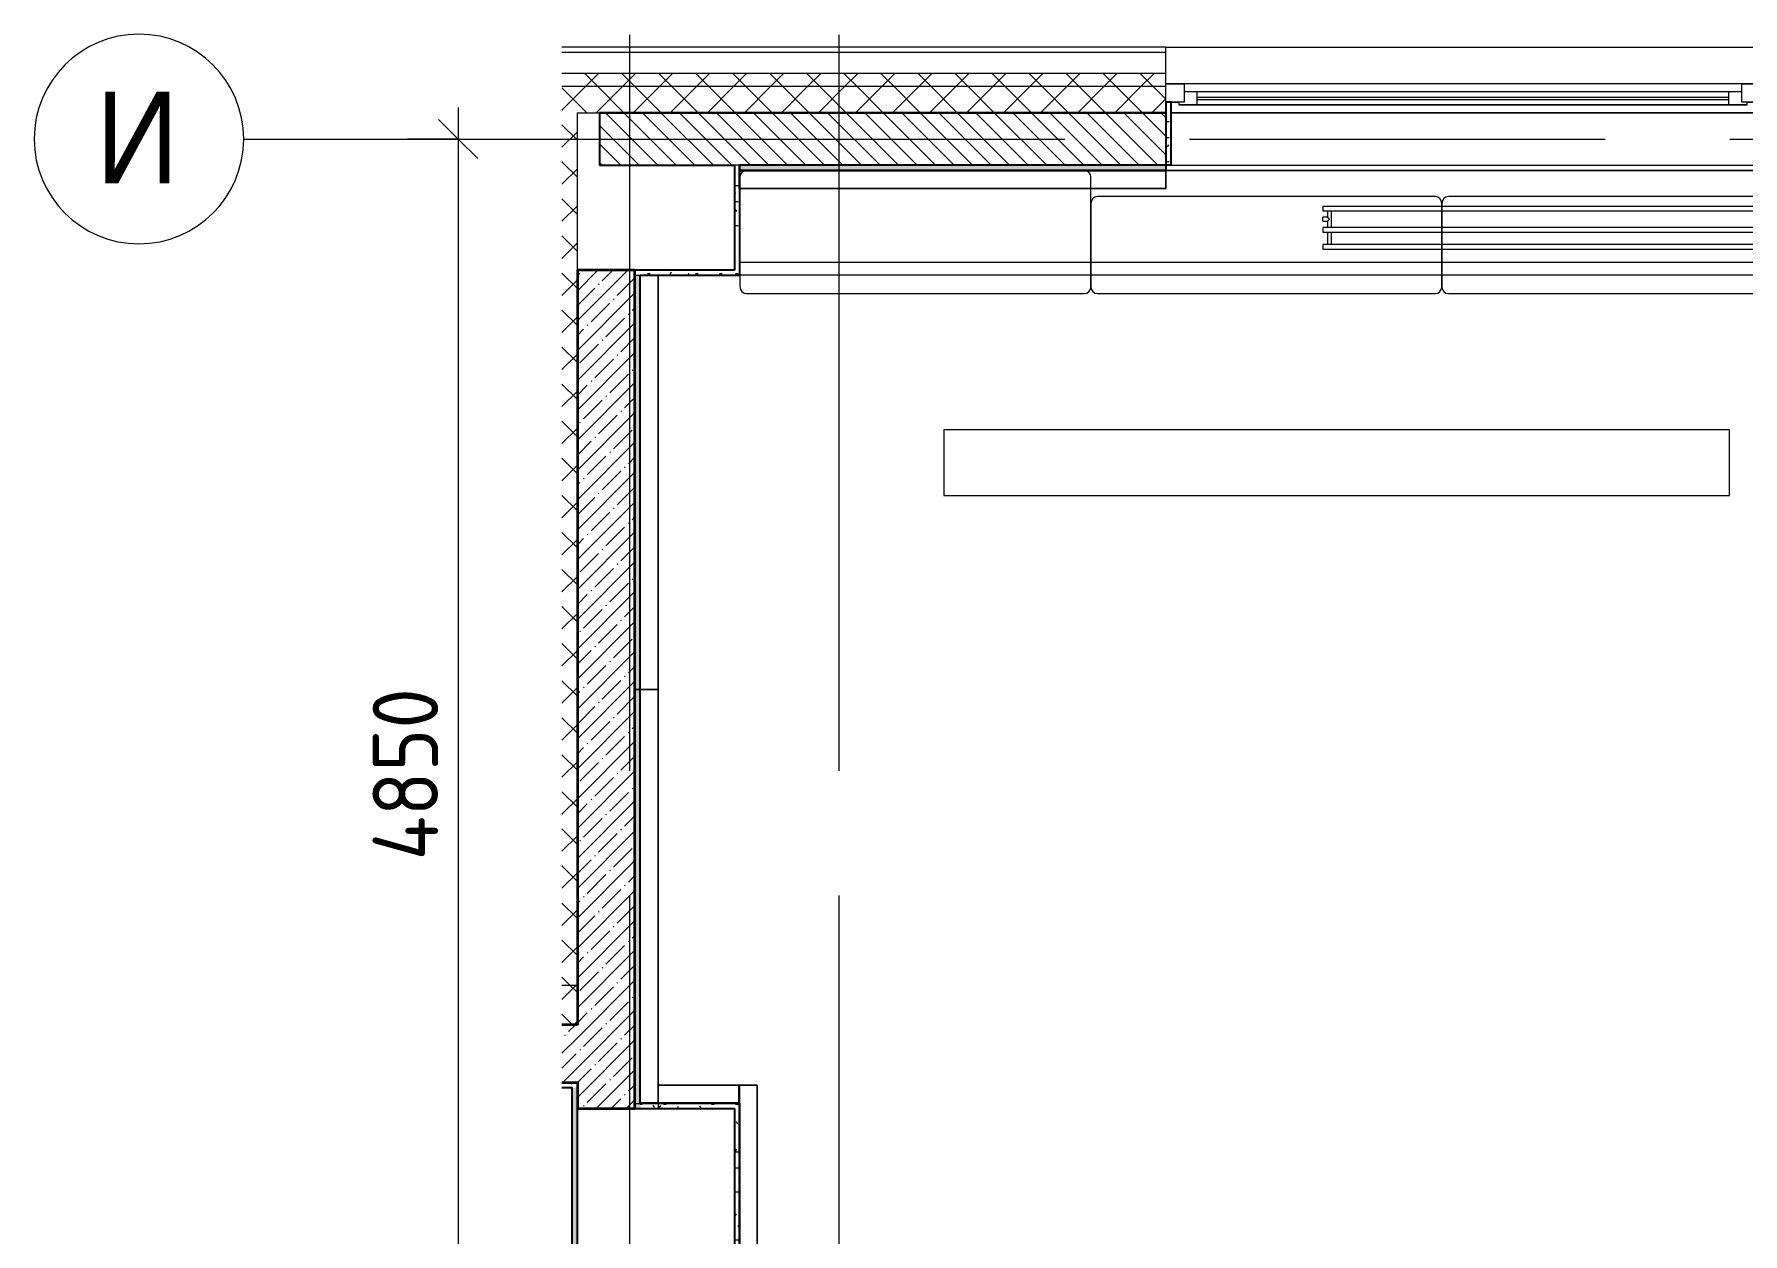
# Model space of a CAD drawing. Header units: millimetres. Extents: x 855 to 80408, y -1987 to 27400.
# Drawn here: x 9448 to 15972, y 22822 to 27400 of the extents above; entities that cross this region are included whole.
import ezdxf

# ---------------------------------------------------------------- set-up
doc = ezdxf.new("R2010")
doc.units = ezdxf.units.MM
doc.linetypes.add('Осевая', pattern=[3175, 635, -476.25, 1587.5, -476.25])
for name, color, linetype, lineweight in [('A-ANNO-DIMS', 7, 'Continuous', 9), ('A-ANNO-DIMS-100', 7, 'Continuous', 9), ('A-GLAZ', 7, 'Continuous', 9), ('A-GLAZ-1', 7, 'Continuous', 13), ('A-WALL', 7, 'Continuous', 9), ('I-WALL', 7, 'Continuous', 9), ('M-EQPM', 7, 'Continuous', 9), ('Оси', 7, 'Continuous', 9), ('Оси-1', 7, 'Continuous', 20), ('Оси-2', 7, 'Осевая', 9)]:
    doc.layers.add(name, color=color, linetype=linetype, lineweight=lineweight)
for name, color, linetype, lineweight, true_color in [('A-WALL-1', 7, 'Continuous', 25, 0x3c3c3c), ('A-WALL-2', 7, 'Continuous', 35, 0x3c3c3c), ('A-WALL-3', 7, 'Continuous', 13, 0x3c3c3c), ('A-WALL-FNSH-1', 7, 'Continuous', 9, 0x3c3c3c), ('A-WALL-FNSH-2', 7, 'Continuous', 13, 0x3c3c3c), ('I-FURN-1', 7, 'Continuous', 9, 0xf0f0f0)]:
    doc.layers.add(name, color=color, linetype=linetype, lineweight=lineweight, true_color=true_color)
doc.styles.add('Arial', font='arial.ttf', dxfattribs={"width": 0.9, "height": 350})
doc.styles.add('ISOCPEUR_1', font='isocpeur.ttf', dxfattribs={"width": 0.9, "height": 250})
doc.dimstyles.new('ISO-2_5_0_9К_БОЛЬШОЙ', dxfattribs={"dimscale": 304.8, "dimtxt": 248.995294, "dimasz": 0.492126, "dimexe": 0.393701, "dimexo": 0.984252, "dimgap": 0, "dimtad": 1, "dimdec": 0, "dimrnd": 10, "dimzin": 0, "dimdsep": 46, "dimtxsty": 'ISOCPEUR_1', "dimblk1": 'OBLIQUE', "dimblk2": 'OBLIQUE', "dimsah": 1, "dimcen": 0.09, "dimdle": 0.393701, "dimazin": 0, "dimtfac": 1, "dimtdec": 4, "dimtix": 1, "dimtmove": 0, "dimatfit": 3, "dimfxl": 1, "dimtvp": 1, "dimtolj": 1, "dimtzin": 0, "dimarcsym": 2})
pattern_1 = [(45, (-30638.255, 0), (-57.02463, 57.02463), []), (45, (-30581.23, 0), (-57.02463, 57.02463), [100.806, -20.161, 3.353, -16.808])]
pattern_2 = [(45, (-30638.25, 0), (-70.71068, 70.71068), []), (135, (-30638.25, 0), (-70.71068, -70.71068), [])]
pattern_3 = [(0, (-30638.255, 0), (121.92, 30.48), [10.058, -81.382, 10.058, -81.382, -487.68]), (0, (-30638.255, 0), (121.92, 30.48), [-182.88, 10.058, -172.822, 10.058, -81.382, -213.36]), (0, (-30638.255, 0), (121.92, 30.48), [-457.2, 10.058, -50.902, 10.058, -142.342]), (120, (-30592.535, 15.24), (-87.356454, 90.345817), [10.058, -81.382, 10.058, -81.382, -487.68]), (120, (-30592.535, 15.24), (-87.356454, 90.345817), [-182.88, 10.058, -172.822, 10.058, -81.382, -213.36]), (120, (-30592.535, 15.24), (-87.356454, 90.345817), [-457.2, 10.058, -50.902, 10.058, -142.342]), (240, (-30577.295, 76.2), (-34.563546, -120.825817), [10.058, -81.382, 10.058, -81.382, -487.68]), (240, (-30577.295, 76.2), (-34.563546, -120.825817), [-182.88, 10.058, -172.822, 10.058, -81.382, -213.36]), (240, (-30577.295, 76.2), (-34.563546, -120.825817), [-457.2, 10.058, -50.902, 10.058, -142.342])]

# ---------------------------------------------------------------- blocks, each defined once
blk = doc.blocks.new('120_Окно_СКБ_2Ст - 120_Окно_СКБ_2Ст 3100х2500 _мал_створка слева_ 2-19089248-План разверток пом_ 2_19_1_ Этаж 2')
at = {"layer": 'A-GLAZ'}
for p, q in [((1550, -5), (-1550, -5)), ((-1430, -55), (600, -55)), ((600, -65), (-1430, -65)), ((770, -55), (1430, -55)), ((1430, -65), (770, -65)), ((-1530, -75), (-1500, -75)), ((670, -75), (700, -75)), ((1500, -75), (1530, -75))]:
    blk.add_line(p, q, dxfattribs=at)
at = {"layer": 'A-GLAZ-1'}
for p, q in [((-1550, -75), (-1550, -5)), ((-1550, -5), (-1480, -5)), ((-1480, -5), (-1480, -75)), ((650, -35), (-1480, -35)), ((-1480, -35), (-1480, -75)), ((-1430, -85), (-1430, -35)), ((600, -85), (600, -35)), ((650, -75), (650, -5)), ((650, -5), (720, -5)), ((650, -75), (650, -35)), ((720, -5), (720, -75)), ((1480, -35), (720, -35)), ((720, -35), (720, -75)), ((770, -85), (770, -35)), ((1430, -85), (1430, -35)), ((1480, -75), (1480, -5)), ((1480, -5), (1550, -5)), ((1480, -75), (1480, -35)), ((1550, -5), (1550, -75)), ((-1480, -75), (-1550, -75)), ((-1480, -75), (-1500, -75)), ((-1500, -75), (-1500, -85)), ((-1500, -85), (670, -85)), ((670, -85), (-1500, -85)), ((720, -75), (650, -75)), ((670, -75), (650, -75)), ((670, -85), (670, -75)), ((720, -75), (700, -75)), ((700, -75), (700, -85)), ((700, -85), (1500, -85)), ((1500, -85), (700, -85)), ((1550, -75), (1480, -75)), ((1500, -75), (1480, -75)), ((1500, -85), (1500, -75))]:
    blk.add_line(p, q, dxfattribs=at)
blk = doc.blocks.new('Стол базовый прямоугольный - 5_8-26349451-План разверток пом_ 2_19_1_ Этаж 2')
at = {"layer": 'I-FURN-1'}
for p, q in [((1500, 125), (-1500, 125)), ((-1500, 125), (-1500, -125)), ((1500, -125), (1500, 125)), ((-1500, -125), (1500, -125))]:
    blk.add_line(p, q, dxfattribs=at)
blk = doc.blocks.new('radiator_prado_classic_z_tip_30_po exemplyaru - Classic Z Тип 30-500-30677905-План разверток пом_ 2_19_1_ Этаж 2')
at = {"layer": 'M-EQPM'}
for p, q in [((0, 228), (0, 210)), ((1800, 228), (0, 228)), ((0, 210), (1800, 210)), ((17.5, 210), (17.5, 164)), ((32.5, 164), (32.5, 210)), ((1767.5, 210), (1767.5, 164)), ((1782.5, 164), (1782.5, 210)), ((1800, 210), (1800, 228)), ((1800, 164), (0, 164)), ((0, 164), (0, 146)), ((0, 146), (1800, 146)), ((17.5, 146), (17.5, 121.5)), ((32.5, 82), (32.5, 146)), ((1767.5, 146), (1767.5, 82)), ((1782.5, 121.5), (1782.5, 146)), ((1800, 146), (1800, 164)), ((17.5, 121.5), (0, 121.5)), ((17.5, 121.5), (0, 121.5)), ((0, 121.5), (0, 121.2)), ((0, 106.5), (0, 121.5)), ((0, 121.2), (0, 121.2)), ((0, 106.8), (0, 106.5)), ((0, 106.8), (0, 106.8)), ((0, 106.5), (17.5, 106.5)), ((0, 106.5), (17.5, 106.5)), ((1800, 82), (0, 82)), ((0, 82), (0, 64)), ((17.5, 106.5), (17.5, 82)), ((1800, 121.5), (1782.5, 121.5)), ((1800, 121.5), (1782.5, 121.5)), ((1782.5, 82), (1782.5, 106.5)), ((1782.5, 106.5), (1800, 106.5)), ((1782.5, 106.5), (1800, 106.5)), ((1800, 121.5), (1800, 106.5)), ((1800, 121.2), (1800, 121.5)), ((1800, 121.5), (1800, 121.2)), ((1800, 121.2), (1800, 121.5)), ((1800, 106.5), (1800, 106.8)), ((1800, 106.8), (1800, 106.5)), ((1800, 106.5), (1800, 106.8)), ((1800, 64), (1800, 82)), ((1800, 64), (0, 64))]:
    blk.add_line(p, q, dxfattribs=at)
for points, knots in [([(25, 114), (24.5, 114.5), (23.6, 115.4), (22.4, 116.6), (21.6, 117.4), (21.1, 117.9), (20.8, 118.2), (20.5, 118.5), (20.2, 118.8), (19.8, 119.1), (19.6, 119.4), (19.3, 119.7), (19, 120), (18.7, 120.3), (18.5, 120.5), (18.3, 120.7), (18.1, 120.9), (17.9, 121.1), (17.8, 121.2), (17.7, 121.3), (17.5, 121.5), (17.5, 121.5), (17.5, 121.5)], [0, 0, 0, 0, 0.142857, 0.285714, 0.357143, 0.392857, 0.428571, 0.464286, 0.5, 0.535714, 0.571429, 0.607143, 0.642857, 0.678571, 0.714286, 0.75, 0.785714, 0.821429, 0.857143, 0.892857, 0.928571, 1, 1, 1, 1]), ([(17.5, 106.5), (17.5, 106.5), (17.5, 106.5), (17.7, 106.7), (17.8, 106.8), (17.9, 106.9), (18.1, 107.1), (18.3, 107.3), (18.5, 107.5), (18.7, 107.7), (19, 108), (19.3, 108.3), (19.6, 108.6), (19.8, 108.9), (20.3, 109.3), (20.7, 109.7), (21.1, 110.1), (21.6, 110.6), (22.4, 111.4), (23.6, 112.6), (24.5, 113.5), (25, 114)], [0, 0, 0, 0, 0.071429, 0.107143, 0.142857, 0.178571, 0.214286, 0.25, 0.285714, 0.321429, 0.357143, 0.392857, 0.428571, 0.464286, 0.5, 0.571429, 0.607143, 0.642857, 0.714286, 0.857143, 1, 1, 1, 1]), ([(1775, 114), (1775.5, 114.5), (1776.4, 115.4), (1777.6, 116.6), (1778.4, 117.4), (1778.9, 117.9), (1779.2, 118.2), (1779.5, 118.5), (1779.8, 118.8), (1780.1, 119.2), (1780.4, 119.4), (1780.7, 119.7), (1781, 120), (1781.3, 120.3), (1781.5, 120.5), (1781.7, 120.7), (1781.9, 120.9), (1782.1, 121.1), (1782.2, 121.2), (1782.3, 121.3), (1782.5, 121.5), (1782.5, 121.5), (1782.5, 121.5)], [0, 0, 0, 0, 0.142857, 0.285714, 0.357143, 0.392857, 0.428571, 0.464286, 0.5, 0.535714, 0.571429, 0.607143, 0.642857, 0.678571, 0.714286, 0.75, 0.785714, 0.821429, 0.857143, 0.892857, 0.928571, 1, 1, 1, 1]), ([(1782.5, 106.5), (1782.5, 106.5), (1782.5, 106.5), (1782.3, 106.7), (1782.2, 106.8), (1782.1, 106.9), (1781.9, 107.1), (1781.7, 107.3), (1781.5, 107.5), (1781.3, 107.7), (1781, 108), (1780.7, 108.3), (1780.4, 108.6), (1780.1, 108.8), (1779.7, 109.3), (1779.3, 109.7), (1778.9, 110.1), (1778.4, 110.6), (1777.6, 111.4), (1776.4, 112.6), (1775.5, 113.5), (1775, 114)], [0, 0, 0, 0, 0.071429, 0.107143, 0.142857, 0.178571, 0.214286, 0.25, 0.285714, 0.321429, 0.357143, 0.392857, 0.428571, 0.464286, 0.5, 0.571429, 0.607143, 0.642857, 0.714286, 0.857143, 1, 1, 1, 1])]:
    blk.add_open_spline(points, degree=3, knots=knots, dxfattribs=at)
blk = doc.blocks.new('Мат 1340х400х800_h_ - 1372 x 1905mm - Double-31169346-План разверток пом_ 2_19_1_ Этаж 2')
at = {"layer": 'I-FURN-1'}
for p, q in [((-458.7, 925.9), (-458.7, 882.3)), ((881.3, 882.3), (881.3, 925.9)), ((-458.7, 882.3), (-458.7, 506.7)), ((881.3, 506.7), (881.3, 882.3)), ((-433.3, 481.3), (855.9, 481.3))]:
    blk.add_line(p, q, dxfattribs=at)
for centre, start, end in [((-433.3, 925.9), 90.00021, 180), ((855.9, 925.9), 0, 89.99979), ((-433.3, 506.7), 180, 270), ((855.9, 506.7), 270, 360)]:
    blk.add_arc(centre, 25.4, start, end, dxfattribs=at)
blk = doc.blocks.new('Мат 1340х300х800_h_ около окна - 1372 x 1905mm - Double-31170368-План разверток пом_ 2_19_1_ Этаж 2')
at = {"layer": 'I-FURN-1'}
for p, q in [((855.9, 851.3), (-433.3, 851.3)), ((-458.7, 825.9), (-458.7, 506.7)), ((881.3, 506.7), (881.3, 825.9)), ((-433.3, 481.3), (855.9, 481.3))]:
    blk.add_line(p, q, dxfattribs=at)
for centre, start, end in [((-433.3, 825.9), 90, 180), ((855.9, 825.9), 0, 90), ((-433.3, 506.7), 180, 270), ((855.9, 506.7), 270, 360)]:
    blk.add_arc(centre, 25.4, start, end, dxfattribs=at)
blk = doc.blocks.new('Мат в спортивном зале - Т3-31174191-План разверток пом_ 2_19_1_ Этаж 2')
at = {"layer": 'I-FURN-1'}
for p, q in [((-698.7, 925.9), (-698.7, 906.7)), ((881.3, 906.7), (881.3, 925.9)), ((881.3, 909.3), (-698.7, 909.3)), ((-698.7, 909.3), (-698.7, 839.3)), ((881.3, 839.3), (881.3, 909.3)), ((881.3, 908), (881.3, 839.3)), ((-698.7, 839.3), (881.3, 839.3)), ((-628.7, 839.3), (-697.7, 839.3)), ((881.3, 839.3), (-628.7, 839.3))]:
    blk.add_line(p, q, dxfattribs=at)
blk = doc.blocks.new('Мат в спортивном зале - Т3-V10-План разверток пом_ 2_19_1_ Этаж 2')
at = {"layer": 'I-FURN-1'}
for p, q in [((-698.7, 925.9), (-698.7, 906.7)), ((881.3, 906.7), (881.3, 925.9)), ((881.3, 909.3), (-698.7, 909.3)), ((-698.7, 909.3), (-698.7, 839.3)), ((-698.7, 839.3), (-698.7, 908)), ((881.3, 839.3), (881.3, 909.3)), ((881.3, 908), (881.3, 839.3)), ((-698.7, 839.3), (881.3, 839.3)), ((881.3, 839.3), (-698.7, 839.3))]:
    blk.add_line(p, q, dxfattribs=at)
blk = doc.blocks.new('Мат в спортивном зале - Т7-31175716-План разверток пом_ 2_19_1_ Этаж 2')
at = {"layer": 'I-FURN-1'}
for p, q in [((571.3, 925.9), (571.3, 906.7)), ((881.3, 906.7), (881.3, 925.9)), ((881.3, 909.3), (571.3, 909.3)), ((571.3, 909.3), (571.3, 839.3)), ((571.3, 839.3), (571.3, 908.3)), ((881.3, 839.3), (881.3, 909.3)), ((881.3, 908.3), (881.3, 839.3)), ((571.3, 839.3), (881.3, 839.3)), ((573.9, 839.3), (571.3, 839.3)), ((881.3, 839.3), (573.9, 839.3))]:
    blk.add_line(p, q, dxfattribs=at)
blk = doc.blocks.new('Мат в спортивном зале - Т6-V20-План разверток пом_ 2_19_1_ Этаж 2')
at = {"layer": 'I-FURN-1'}
for p, q in [((101.3, 925.9), (101.3, 906.7)), ((881.3, 906.7), (881.3, 925.9)), ((881.3, 909.3), (101.3, 909.3)), ((101.3, 909.3), (101.3, 839.3)), ((101.3, 839.3), (101.3, 909.3)), ((101.3, 909.3), (103.3, 909.3)), ((103.3, 909.3), (172.3, 909.3)), ((812.3, 909.3), (881.3, 909.3)), ((881.3, 839.3), (881.3, 909.3)), ((881.3, 909.3), (881.3, 906.7)), ((881.3, 906.7), (881.3, 839.3)), ((101.3, 839.3), (881.3, 839.3)), ((881.3, 839.3), (101.3, 839.3))]:
    blk.add_line(p, q, dxfattribs=at)
blk = doc.blocks.new('Мат в спортивном зале - Т10-31176884-План разверток пом_ 2_19_1_ Этаж 2')
at = {"layer": 'I-FURN-1'}
for p, q in [((-748.7, 925.9), (-748.7, 906.7)), ((881.3, 906.7), (881.3, 925.9)), ((881.3, 909.3), (-748.7, 909.3)), ((-748.7, 909.3), (-748.7, 839.3)), ((881.3, 839.3), (881.3, 909.3)), ((881.3, 908.4), (881.3, 839.3)), ((-748.7, 839.3), (881.3, 839.3)), ((881.3, 839.3), (-745.7, 839.3))]:
    blk.add_line(p, q, dxfattribs=at)
blk = doc.blocks.new('Ось сетки - D8-29747960-План разверток пом_ 2_19_1_ Этаж 2')
at = {"layer": 'Оси-1'}
for start, end in [(360, 180), (180, 360)]:
    blk.add_arc((0, 0), 4, start, end, dxfattribs=at)
blk = doc.blocks.new('DIMBLOCK1-План разверток пом_ 2_19_1_ Этаж 2')
at = {"layer": 'A-ANNO-DIMS-100'}
for p, q in [((11066.8, 27120), (11066.8, 22150)), ((10872.9, 27000), (11186.8, 27000)), ((11066.8, 27000), (10872.9, 27000)), ((10872.9, 22150), (11186.8, 22150)), ((11066.8, 22150), (10872.9, 22150))]:
    blk.add_line(p, q, dxfattribs=at)
at = {"layer": 'A-ANNO-DIMS-100', "lineweight": 20}
for p, q in [((11066.8, 27000), (10991.8, 27075)), ((11066.8, 27000), (11141.8, 26925)), ((11066.8, 22150), (10991.8, 22225)), ((11066.8, 22150), (11141.8, 22075))]:
    blk.add_line(p, q, dxfattribs=at)
at = {"layer": 'A-ANNO-DIMS-100', "color": 0, "insert": (10740.2, 24247), "char_height": 250, "width": 787.208, "attachment_point": 1, "rotation": 90, "line_spacing_factor": 1.149209, "style": 'ISOCPEUR_1'}
blk.add_mtext('4850', dxfattribs=at)
blk = doc.blocks.new('_Oblique')
at = {"color": 0, "linetype": 'ByBlock', "lineweight": -2}
blk.add_line((-0.5, -0.5), (0.5, 0.5), dxfattribs=at)

msp = doc.modelspace()

# ---------------------------------------------------------------- hatches: boundary and pattern name
at = {"layer": 'A-WALL'}
h = msp.add_hatch(dxfattribs=at)
h.set_pattern_fill('FP_6', color=256, style=0, pattern_type=2)
h.set_pattern_definition(pattern_2)
h.paths.add_polyline_path([(34621.7, 27200), (34621.7, 27250), (33541.7, 27250), (33541.7, 27200), (34316.9, 27200)])
h.paths.add_polyline_path([(35521.7, 27200), (36196.7, 27200), (36196.7, 27250), (35521.7, 27250)])
h.paths.add_polyline_path([(30401.7, 27200), (30401.7, 27250), (29221.7, 27250), (29221.7, 27200), (30116.9, 27200)])
h.paths.add_polyline_path([(26521.7, 27200), (26521.7, 27250), (25271.6, 27250), (25271.6, 27200), (25375.5, 27200)])
h.paths.add_polyline_path([(23829.7, 27200), (24371.6, 27200), (24371.6, 27250), (23221.9, 27250), (23221.9, 27200)])
h.paths.add_polyline_path([(17646.2, 27200), (18122, 27200), (18122, 27250), (16868.7, 27250), (16868.7, 27200), (16873.2, 27200)])
h.paths.add_polyline_path([(19192.1, 27200), (20121.9, 27200), (20121.9, 27250), (19022, 27250), (19022, 27200)])
h.paths.add_polyline_path([(13008.6, 27200), (13768.7, 27200), (13768.7, 27250), (11462.7, 27250), (11462.7, 27200)])
h = msp.add_hatch(dxfattribs=at)
h.set_pattern_fill('FP_6', color=256, style=0, pattern_type=2)
h.set_pattern_definition(pattern_2)
h.paths.add_polyline_path([(36196.7, 27100), (36196.7, 27200), (35521.7, 27200), (35521.7, 27100), (36121.7, 27100)])
h.paths.add_polyline_path([(33541.7, 27100), (34621.7, 27100), (34621.7, 27200), (33541.7, 27200)])
h.paths.add_polyline_path([(30013.2, 27100), (30401.7, 27100), (30401.7, 27200), (29221.7, 27200), (29221.7, 27100), (29240.2, 27100)])
h.paths.add_polyline_path([(26521.7, 27100), (26521.7, 27200), (25271.6, 27200), (25271.6, 27100), (25375.5, 27100)])
h.paths.add_polyline_path([(23829.7, 27100), (24371.6, 27100), (24371.6, 27200), (23221.9, 27200), (23221.9, 27100)])
h.paths.add_polyline_path([(20121.9, 27100), (20121.9, 27200), (19022, 27200), (19022, 27100), (19726.6, 27100)])
h.paths.add_polyline_path([(18122, 27100), (18122, 27200), (16868.7, 27200), (16868.7, 27100), (17646.2, 27100)])
h.paths.add_polyline_path([(13768.7, 27100), (13768.7, 27200), (11462.7, 27200), (11462.7, 27100), (13008.6, 27100)])
h = msp.add_hatch(dxfattribs=at)
h.set_pattern_fill('FP_6', color=256, style=0, pattern_type=2)
h.set_pattern_definition(pattern_2)
h.paths.add_polyline_path([(11521.7, 23770), (11521.7, 27100), (11462.7, 27100), (11462.7, 23770)])
h = msp.add_hatch(dxfattribs=at)
h.set_pattern_fill('FP_2', color=256, style=0, pattern_type=2)
h.set_pattern_definition([(135, (-30638.255, 0), (-35.35534, -35.35534), [])])
h.paths.add_polyline_path([(19726.6, 26900), (19726.6, 27100), (19022, 27100), (19022, 26900), (19192.1, 26900)])
h.paths.add_polyline_path([(18032.6, 26900), (18122, 26900), (18122, 27100), (16868.7, 27100), (16868.7, 26900), (17646.2, 26900)])
h.paths.add_polyline_path([(13768.7, 26900), (13768.7, 27100), (11606.6, 27100), (11606.6, 26900), (13008.6, 26900)])
h = msp.add_hatch(dxfattribs=at)
h.set_pattern_fill('FP_6', color=256, style=0, pattern_type=2)
h.set_pattern_definition(pattern_2)
h.paths.add_polyline_path([(11462.7, 23620), (11521.7, 23620), (11521.7, 23770), (11462.7, 23770), (11462.7, 23658.5)])
at = {"layer": 'I-WALL'}
h = msp.add_hatch(dxfattribs=at)
h.set_pattern_fill('FP_13', color=256, style=0, pattern_type=2)
h.set_pattern_definition(pattern_3)
h.paths.add_polyline_path([(13788.7, 26900), (13788.7, 27140), (13768.7, 27140), (13768.7, 26900), (13781.5, 26900)])
h = msp.add_hatch(dxfattribs=at)
h.set_pattern_fill('FP_13', color=256, style=0, pattern_type=2)
h.set_pattern_definition(pattern_3)
h.paths.add_polyline_path([(12121.7, 26480), (12141.7, 26480), (12141.7, 26900), (12121.7, 26900), (12121.7, 26500)])
h = msp.add_hatch(dxfattribs=at)
h.set_pattern_fill('FP_13', color=256, style=0, pattern_type=2)
h.set_pattern_definition(pattern_3)
h.paths.add_polyline_path([(16868.7, 26880), (17521.7, 26880), (17521.7, 26900), (16868.7, 26900)])
h.paths.add_polyline_path([(13768.7, 26880), (13768.7, 26900), (12141.7, 26900), (12142.7, 26880), (13008.6, 26880)])
h = msp.add_hatch(dxfattribs=at)
h.set_pattern_fill('FP_3', color=256, style=0, pattern_type=2)
h.set_pattern_definition(pattern_1)
h.paths.add_polyline_path([(11741.7, 23300), (11741.7, 26500), (11521.7, 26500), (11521.7, 23300)])
h = msp.add_hatch(dxfattribs=at)
h.set_pattern_fill('FP_13', color=256, style=0, pattern_type=2)
h.set_pattern_definition(pattern_3)
h.paths.add_polyline_path([(12121.7, 26480), (12121.7, 26500), (11741.7, 26500), (11741.7, 26480), (11762.7, 26480)])
h = msp.add_hatch(dxfattribs=at)
h.set_pattern_fill('FP_13', color=256, style=0, pattern_type=2)
h.set_pattern_definition(pattern_3)
h.paths.add_polyline_path([(11761.7, 23300), (11761.7, 26480), (11741.7, 26480), (11741.7, 23300), (11760.4, 23300)])
h = msp.add_hatch(dxfattribs=at)
h.set_pattern_fill('FP_3', color=256, style=0, pattern_type=2)
h.set_pattern_definition(pattern_1)
h.paths.add_polyline_path([(11521.7, 23400), (11521.7, 23620), (11462.7, 23620), (11462.7, 23400)])
h = msp.add_hatch(dxfattribs=at)
h.set_pattern_fill('FP_13', color=256, style=0, pattern_type=2)
h.set_pattern_definition(pattern_3)
h.paths.add_polyline_path([(11501.7, 23380), (11521.7, 23380), (11521.7, 23400), (11462.7, 23400), (11462.7, 23380)])
h = msp.add_hatch(dxfattribs=at)
h.set_pattern_fill('FP_13', color=256, style=0, pattern_type=2)
h.set_pattern_definition(pattern_3)
h.paths.add_polyline_path([(11501.7, 15220), (11521.7, 15220), (11521.7, 23380), (11501.7, 23379), (11501.7, 17050.8)])
h = msp.add_hatch(dxfattribs=at)
h.set_pattern_fill('FP_13', color=256, style=0, pattern_type=2)
h.set_pattern_definition(pattern_3)
h.paths.add_polyline_path([(12137.8, 23300), (12141.7, 23300), (12141.7, 23320), (11761.7, 23319), (11761.7, 23300), (12121.7, 23300)])
h = msp.add_hatch(dxfattribs=at)
h.set_pattern_fill('FP_13', color=256, style=0, pattern_type=2)
h.set_pattern_definition(pattern_3)
h.paths.add_polyline_path([(12137.8, 22680), (12141.7, 22680), (12141.7, 23300), (12121.7, 23300), (12121.7, 22680)])

# ---------------------------------------------------------------- linework, layer by layer
at = {"layer": 'A-WALL'}
for p, q in [((13768.7, 27350), (16868.7, 27350)), ((13768.7, 27250), (11462.7, 27250)), ((13768.7, 27200), (11462.7, 27200)), ((16848.7, 27100), (13788.7, 27100)), ((12141.7, 26900), (12121.7, 26900)), ((11521.7, 23770), (11462.7, 23770)), ((11501.7, 23379), (11500.7, 23379))]:
    msp.add_line(p, q, dxfattribs=at)
at = {"layer": 'A-WALL-1'}
for p, q in [((11606.6, 27100), (11606.6, 26900)), ((13768.7, 27100), (11606.6, 27100)), ((11606.6, 27100), (13768.7, 27100)), ((13788.7, 27140), (13768.7, 27140)), ((13768.7, 27140), (13768.7, 26880.9)), ((13788.7, 26900), (13788.7, 27140)), ((11606.6, 26900), (12121.7, 26900)), ((12121.7, 26900), (12121.7, 26500)), ((13788.7, 26900), (12141.7, 26900)), ((12141.7, 26880.9), (12141.7, 26900)), ((12141.7, 26480), (12141.7, 26880)), ((13768.7, 26880), (12141.7, 26880)), ((12121.7, 26500), (11741.7, 26500)), ((11741.7, 26500), (11741.7, 23300)), ((11761.7, 26480), (12141.7, 26480)), ((11761.7, 23320), (11761.7, 26479)), ((11462.7, 23380), (11501.7, 23380)), ((11501.7, 15220), (11501.7, 23380)), ((11521.7, 16700), (11521.7, 23300)), ((11741.7, 23300), (12121.7, 23300)), ((12141.7, 23320), (11761.7, 23320)), ((12121.7, 23300), (12121.7, 22700)), ((12141.7, 22680), (12141.7, 23320))]:
    msp.add_line(p, q, dxfattribs=at)
at = {"layer": 'A-WALL-2'}
for p, q in [((11741.7, 26500), (11521.7, 26500)), ((11521.7, 26500), (11521.7, 23620)), ((11741.7, 23300), (11741.7, 26500)), ((11521.7, 23620), (11462.7, 23620)), ((11462.7, 23400), (11521.7, 23400)), ((11521.7, 23400), (11521.7, 23300)), ((11521.7, 23300), (11741.7, 23300))]:
    msp.add_line(p, q, dxfattribs=at)
at = {"layer": 'A-WALL-3'}
for p, q in [((13768.7, 27330), (11462.7, 27330)), ((13768.7, 27140), (13768.7, 27330)), ((11521.7, 26500), (11521.7, 27100)), ((11521.7, 27100), (11606.6, 27100))]:
    msp.add_line(p, q, dxfattribs=at)
at = {"layer": 'A-WALL-FNSH-1'}
for p, q in [((13768.7, 27350), (11462.7, 27350)), ((13768.7, 27330), (13768.7, 27350))]:
    msp.add_line(p, q, dxfattribs=at)
at = {"layer": 'A-WALL-FNSH-2'}
for p, q in [((13789.7, 27140), (13788.7, 27140)), ((13789.7, 26900), (13789.7, 27140)), ((12142.7, 26880.9), (12142.7, 26900)), ((13788.7, 26900), (13789.7, 26900)), ((12142.7, 26479), (12142.7, 26879)), ((12142.7, 26879), (13768.7, 26879)), ((13768.7, 26879), (13768.7, 26880)), ((11762.7, 23320), (11762.7, 26479)), ((11762.7, 26479), (12142.7, 26479)), ((11462.7, 23379), (11500.7, 23379)), ((11500.7, 23379), (11500.7, 15220)), ((12142.7, 23321), (11761.7, 23321)), ((12142.7, 22679), (12142.7, 23321))]:
    msp.add_line(p, q, dxfattribs=at)
at = {"layer": 'I-WALL'}
for p, q in [((13788.7, 27100), (16848.7, 27100)), ((13788.7, 26900), (16847.7, 26900)), ((16868.7, 26880), (13768.7, 26880)), ((16868.7, 26880), (13768.7, 26880)), ((16868.7, 26879), (13768.7, 26879)), ((12142.7, 26530), (17501.7, 26530)), ((17501.7, 26480), (12142.7, 26480))]:
    msp.add_line(p, q, dxfattribs=at)
at = {"layer": 'Оси'}
for p, q in [((11721.7, 24898.1), (11721.7, 27398.1)), ((12521.7, 24898.1), (12521.7, 27398.1)), ((10247.6, 27000), (12747.6, 27000))]:
    msp.add_line(p, q, dxfattribs=at)
at = {"layer": 'Оси-2'}
for p, q in [((12747.6, 27000), (33642.2, 27000)), ((11721.7, 11888.7), (11721.7, 24898.1)), ((12521.7, 11888.7), (12521.7, 24898.1))]:
    msp.add_line(p, q, dxfattribs=at)

# ---------------------------------------------------------------- block references
at = {"layer": 'A-GLAZ'}
msp.add_blockref('120_Окно_СКБ_2Ст - 120_Окно_СКБ_2Ст 3100х2500 _мал_створка слева_ 2-19089248-План разверток пом_ 2_19_1_ Этаж 2', (15318.7, 27215), dxfattribs=at)
at = {"layer": 'I-FURN-1'}
for name, p in [('Мат в спортивном зале - Т10-31176884-План разверток пом_ 2_19_1_ Этаж 2', (12887.5, 25971.6)), ('Мат 1340х400х800_h_ - 1372 x 1905mm - Double-31169346-План разверток пом_ 2_19_1_ Этаж 2', (12601.5, 25928.7)), ('Мат 1340х300х800_h_ около окна - 1372 x 1905mm - Double-31170368-План разверток пом_ 2_19_1_ Этаж 2', (13941.5, 25928.7)), ('Мат 1340х300х800_h_ около окна - 1372 x 1905mm - Double-31170368-План разверток пом_ 2_19_1_ Этаж 2', (15281.5, 25928.7))]:
    msp.add_blockref(name, p, dxfattribs=at)
for name, p, rotation in [('Мат в спортивном зале - Т3-V10-План разверток пом_ 2_19_1_ Этаж 2', (12669.8, 25597.7), 90.00000000000017), ('Стол базовый прямоугольный - 5_8-26349451-План разверток пом_ 2_19_1_ Этаж 2', (14421.7, 25765), 180), ('Мат в спортивном зале - Т3-31174191-План разверток пом_ 2_19_1_ Этаж 2', (12669.8, 24017.7), 90.00000000000017), ('Мат в спортивном зале - Т7-31175716-План разверток пом_ 2_19_1_ Этаж 2', (12711.7, 24228.3), 180), ('Мат в спортивном зале - Т6-V20-План разверток пом_ 2_19_1_ Этаж 2', (13047.1, 22507.7), 90.00000000000017)]:
    msp.add_blockref(name, p, dxfattribs=dict(at, rotation=rotation))
at = {"layer": 'M-EQPM', "rotation": 180}
msp.add_blockref('radiator_prado_classic_z_tip_30_po exemplyaru - Classic Z Тип 30-500-30677905-План разверток пом_ 2_19_1_ Этаж 2', (16168.7, 26808), dxfattribs=at)
at = {"layer": 'Оси-1', "xscale": 99.99999999999993, "yscale": 99.99999999999993, "zscale": 99.99999999999993, "rotation": 269.9999999999994}
msp.add_blockref('Ось сетки - D8-29747960-План разверток пом_ 2_19_1_ Этаж 2', (9847.6, 27000), dxfattribs=at)

# ---------------------------------------------------------------- texts
at = {"layer": 'Оси', "insert": (9683.2, 27181), "char_height": 350, "width": 389.62, "attachment_point": 1, "style": 'Arial'}
msp.add_mtext('\\fArial|b0|i0|c204|p34|;\\W.9;И', dxfattribs=at)

# ---------------------------------------------------------------- dimensions: what is measured, and where the dimension line sits
at = {"layer": 'A-ANNO-DIMS'}
dim = msp.add_linear_dim(base=(11066.8, 22150), p1=(11172.9, 27000), p2=(11172.9, 22150), angle=90, dimstyle='ISO-2_5_0_9К_БОЛЬШОЙ', override={"dimpost": '<>', "dimfxl": 4849.999753}, dxfattribs=at)
dim.commit()
dim.dimension.update_dxf_attribs({"geometry": 'DIMBLOCK1-План разверток пом_ 2_19_1_ Этаж 2', "text_midpoint": (10941.8, 24575)})

doc.saveas('drawing.dxf')
